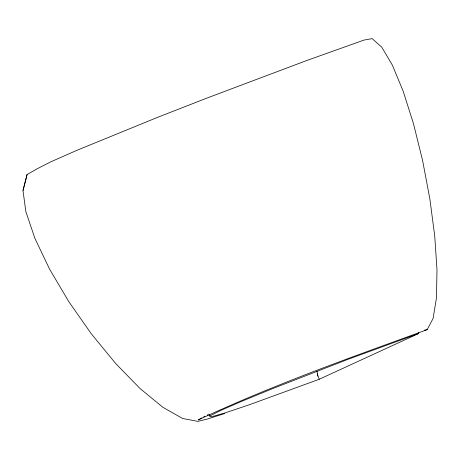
<?xml version="1.0" encoding="UTF-8"?>
<svg xmlns="http://www.w3.org/2000/svg" width="460" height="460" viewBox="0 0 460 460"><rect width="100%" height="100%" fill="white"/><g stroke="black" fill="none" stroke-linecap="round" stroke-linejoin="round"><path stroke-width="0.69" d="M224.664 413.534L206.937 419.169L197.915 421.36L182.66 418.514L162.943 407.336L140.099 388.585L115.69 363.532L91.379 333.891L68.822 301.679L49.553 269.094L34.897 238.355L25.835 211.56L23 190.526L27.025 174.587L36.754 169.01L50.393 162.029L76.314 150.558L157.222 117.501L206.695 98.17L307.05 60.398L364.101 40.049L372.146 38.64L381.788 47.202L392.374 65.142L403.19 91.241L413.488 123.717L422.567 160.362L429.818 198.674L434.74 236.049L437 269.934L436.442 298.017L433.101 318.389L427.213 329.665C350.152 357.725 272.55 385.169 198.22 419.951L201.865 417.858M26.576 176.697L27.025 174.587M207.661 415.673L207.943 414.368M23 190.526L26.398 177.387M203.688 416.812L204.901 416.11M208.932 414.029L209.697 416.035L220.236 410.659L241.885 401.229L272.527 388.66L348.3 359.202L418.784 333.466L418.272 332.126M209.697 416.035L211.284 416.841L224.848 412.988L249.073 404.852L319.246 379.258L418.784 333.466M424.534 330.13L427.213 329.665M317.204 373.905L319.246 379.258M316.986 371.243L317.843 376.148"/></g></svg>
